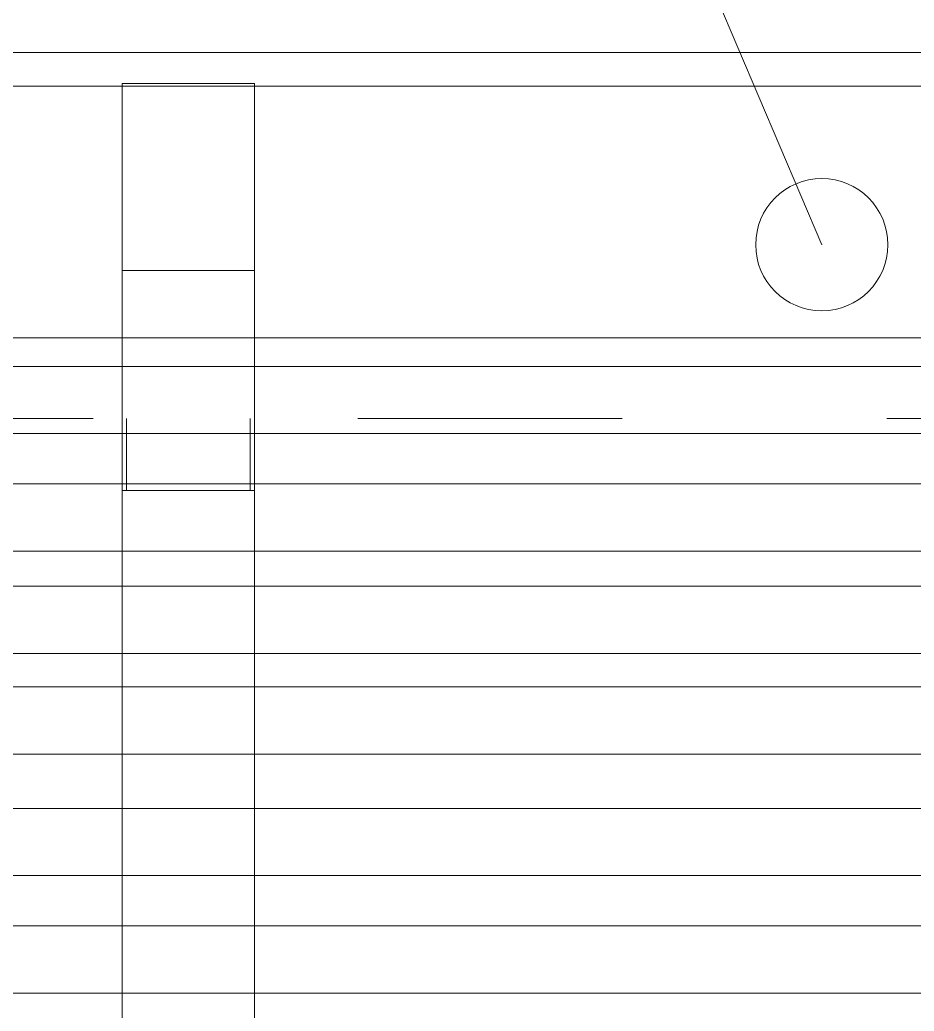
# Model space of a CAD drawing. Header units: metres. Extents: x 32 to 132, y -29 to 44.
# Drawn here: x 126.7863 to 127.1244, y -8.7419 to -8.3671 of the extents above; entities that cross this region are included whole.
import ezdxf

# ---------------------------------------------------------------- set-up
doc = ezdxf.new("R2010")
doc.units = ezdxf.units.M
doc.header["$LTSCALE"] = 100
doc.linetypes.add('HIDDEN JT', pattern=[0.0016, 0.001, -0.0006000000000000001])
doc.layers.add('A-DETL', color=7, linetype='Continuous', lineweight=9, true_color=0x00a600)
for name, color, linetype, lineweight in [('A-GENM', 7, 'Continuous', 18), ('M-EQPM', 7, 'Continuous', 18), ('M-EQPM-IDEN', 7, 'Continuous', 9), ('P-PIPE', 7, 'Continuous', 18)]:
    doc.layers.add(name, color=color, linetype=linetype, lineweight=lineweight)

# ---------------------------------------------------------------- blocks, each defined once
blk = doc.blocks.new('PIE AMIGO - PIE AMIGO-2313743-NIVEL 04')
at = {"layer": 'A-GENM', "color": 253, "true_color": 0xaaaaaa}
for p, q in [((-0.2408575390966975, 0.02499999999999432), (-0.3115682172153515, 0.02499999999999432)), ((-0.3115682172153515, 0.02499999999999432), (-0.3115682172153515, -0.02499999999999432)), ((-0.2408575390966975, -0.02499999999999432), (-0.2408575390966975, 0.02499999999999432)), ((-0.2408575390966973, 0.025), (0.06999999999999905, 0.025)), ((-0.3115682172153515, -0.02499999999999432), (-0.2408575390966975, -0.02499999999999432)), ((0.06999999999999905, -0.025), (-0.2408575390966973, -0.025))]:
    blk.add_line(p, q, dxfattribs=at)
blk = doc.blocks.new('USA_FJM_ODU_UB2_5ROOM_Ver_1_1 _048- 4TR_-JXH48J-AJ048 - 47000 BTU_ 208-230V_ AJ048BXJ5CH_AA-2300466-NIVEL 04')
at = {"layer": 'A-DETL', "color": 7, "linetype": 'HIDDEN JT'}
for p, q in [((0.2898729900000022, 0.1651000000000064), (0.2898729900000022, 0.1923360727360206)), ((0.2898729900000022, 0.1923360727360206), (0.2914729900000015, 0.1923360727360206)), ((0.2914729900000015, 0.1923360727360206), (0.2914729900000015, 0.1651000000000064)), ((0.3382729900000028, 0.1923360727360438), (0.2914729900000015, 0.1923360727360438)), ((0.3382729900000028, 0.1651000000000066), (0.3382729900000028, 0.1923360727360208)), ((0.3382729900000028, 0.1923360727360208), (0.3398729900000022, 0.1923360727360208)), ((0.3398729900000022, 0.1923360727360208), (0.3398729900000022, 0.1651000000000066)), ((0.4508500000000006, 0.1651000000000018), (-0.2154560876852972, 0.1651000000000018))]:
    blk.add_line(p, q, dxfattribs=at)
at = {"layer": 'M-EQPM', "color": 1, "true_color": 0xff0000}
for p, q in [((0.4224109464538908, 0.1346081725098464), (-0.2178591106170941, 0.1346081725098461)), ((-0.423850644037325, 0.0394255823681912), (0.4226750719145186, 0.03942558236819121)), ((0.4226750719145176, 0.02663087279977945), (-0.4238506940917768, 0.02663087279977916))]:
    blk.add_line(p, q, dxfattribs=at)

msp = doc.modelspace()

# ---------------------------------------------------------------- linework, layer by layer
at = {"layer": 'M-EQPM-IDEN'}
msp.add_line((127.0894744738846, -8.45210840700132), (126.7916168716427, -7.751910723879435), dxfattribs=at)
msp.add_circle((127.0894744738846, -8.45210840700132), 0.02500000000000495, dxfattribs=at)
at = {"layer": 'P-PIPE', "color": 1, "true_color": 0xff0000}
for p, q in [((127.3897678138918, -8.498119696827827), (126.6431666954492, -8.498119696827827)), ((127.3897678138918, -8.52351969682782), (126.6431666954492, -8.52351969682782)), ((126.6431666954492, -8.54256969682782), (127.3897678138918, -8.54256969682782)), ((126.6431666954492, -8.567969696827824), (127.3711642982667, -8.567969696827824)), ((127.3897678138918, -8.665280784776026), (126.6435328513178, -8.665280784776026)), ((127.3897678138918, -8.69068078477603), (126.6435328513178, -8.69068078477603)), ((126.6435328513178, -8.70973078477603), (127.3897678138918, -8.70973078477603)), ((126.6435328513178, -8.735130784776024), (127.3711642982668, -8.735130784776024))]:
    msp.add_line(p, q, dxfattribs=at)
at = {"layer": 'P-PIPE', "color": 11, "true_color": 0xff8080}
for p, q in [((127.3038620774223, -8.581236312100026), (126.6794178548073, -8.581236312100026)), ((127.3038620774223, -8.606636312100038), (126.6794178548073, -8.606636312100038)), ((126.6794178548073, -8.619336312100035), (127.3038620774223, -8.619336312100035)), ((126.6794178548073, -8.644736312100038), (127.2852585617973, -8.644736312100038))]:
    msp.add_line(p, q, dxfattribs=at)

# ---------------------------------------------------------------- block references
at = {"layer": 'A-DETL', "color": 7, "linetype": 'HIDDEN JT', "rotation": 180}
msp.add_blockref('USA_FJM_ODU_UB2_5ROOM_Ver_1_1 _048- 4TR_-JXH48J-AJ048 - 47000 BTU_ 208-230V_ AJ048BXJ5CH_AA-2300466-NIVEL 04', (127.1648733704321, -8.352784659878308), dxfattribs=at)
at = {"layer": 'A-GENM', "color": 253, "true_color": 0xaaaaaa, "rotation": 269.9999999999998}
msp.add_blockref('PIE AMIGO - PIE AMIGO-2313743-NIVEL 04', (126.8500003804321, -8.702684659878312), dxfattribs=at)

doc.saveas('drawing.dxf')
